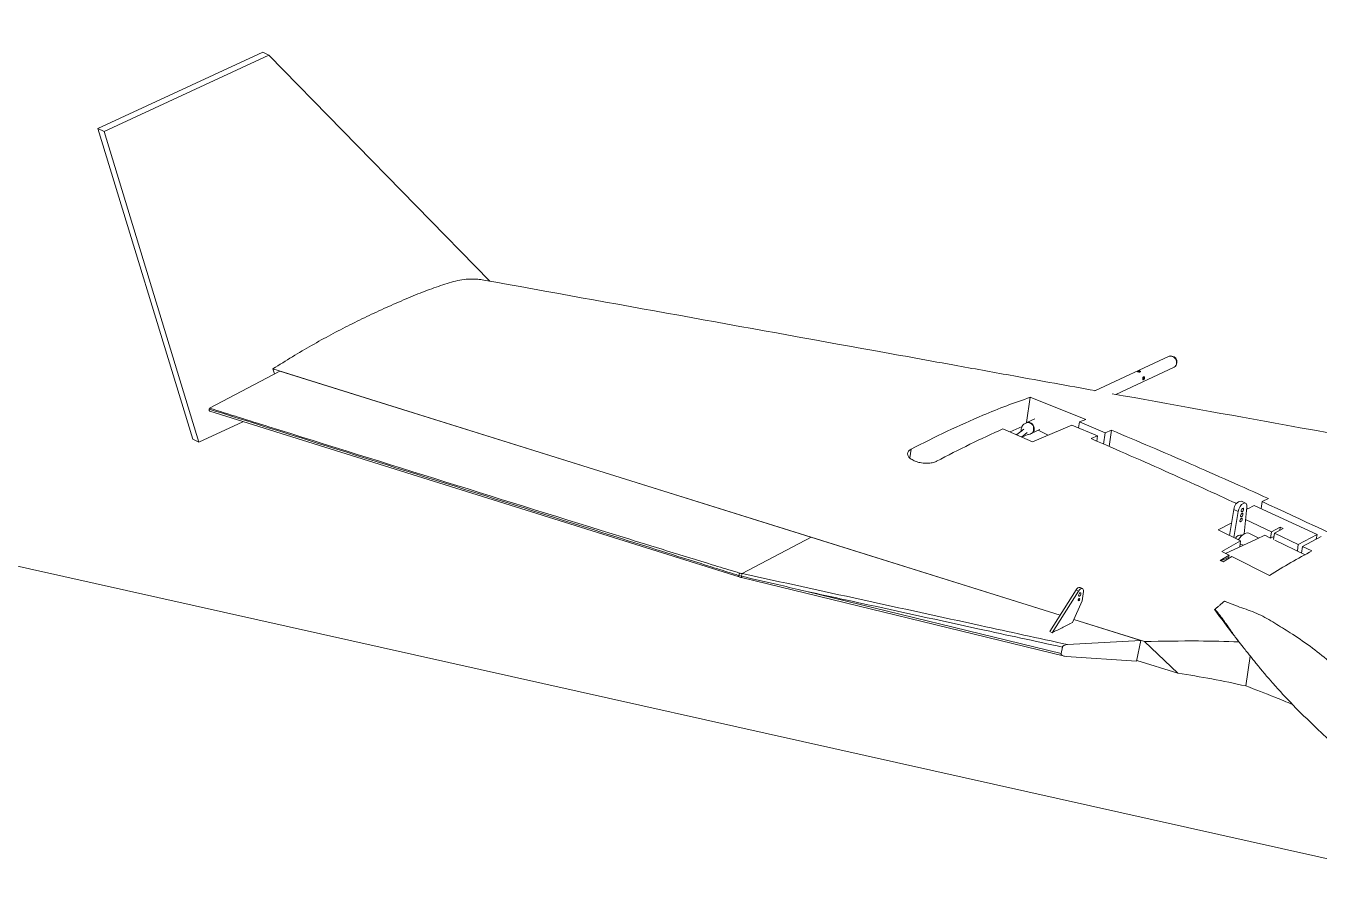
# Model space of a CAD drawing. Header units: inches. Extents: x 0 to 10.7, y 0 to 8.2.
# Drawn here: x 5.1044 to 5.1934, y 4.8855 to 4.9455 of the extents above; entities that cross this region are included whole.
import ezdxf

# ---------------------------------------------------------------- set-up
doc = ezdxf.new("R2010")
doc.units = ezdxf.units.IN
doc.header["$MEASUREMENT"] = 0

msp = doc.modelspace()

# ---------------------------------------------------------------- linework, layer by layer
at = {"color": 7, "linetype": 'Continuous', "lineweight": 15}
for p, q in [((5.2060480909, 4.8854539468), (4.6482653994, 5.0101193701)), ((5.1093662597, 4.9383959115), (5.1207031511, 4.9436617486)), ((5.1097914467, 4.9381906545), (5.1211283381, 4.9434564916)), ((5.1207031511, 4.9436617486), (5.1211283381, 4.9434564916)), ((5.1211283381, 4.9434564916), (5.1363300028, 4.9279044546)), ((5.1158884691, 4.9170269186), (5.1093662597, 4.9383959115)), ((5.1093662597, 4.9383959115), (5.1097914467, 4.9381906545)), ((5.1163136391, 4.9168217024), (5.1097914467, 4.9381906545)), ((5.183101872, 4.9227312086), (5.1779913433, 4.9203574926)), ((5.17941977, 4.920113602), (5.1834485245, 4.9219849078)), ((5.1832790708, 4.9227494999), (5.1832096345, 4.9227521774)), ((5.1835340673, 4.9220537126), (5.1835768264, 4.922108536)), ((5.1218855454, 4.9217176396), (5.11703362, 4.9191641782)), ((5.1755950156, 4.9049220337), (5.1214093442, 4.9218665737)), ((5.1214093442, 4.9218665737), (5.1215074688, 4.9215186652)), ((5.1584464973, 4.9102845773), (5.1218855454, 4.9217176396)), ((5.1812811009, 4.9212222376), (5.18137734, 4.9212668951)), ((5.1732795455, 4.9181688522), (5.1735396733, 4.9199098469)), ((5.1773613167, 4.9183760011), (5.1735396733, 4.9199098469)), ((5.11703362, 4.9191641782), (5.1170119096, 4.9190976191)), ((5.1170552304, 4.9189469762), (5.1534940927, 4.9075521015)), ((5.1738497959, 4.9184337838), (5.1733022143, 4.9181794017)), ((5.1769269314, 4.9182114351), (5.1773613167, 4.9183760011)), ((5.119346549, 4.9182304438), (5.1163136391, 4.9168217024)), ((5.1716575778, 4.917740032), (5.1736899646, 4.9168419659)), ((5.1729802568, 4.9179098004), (5.1721480918, 4.9175233007)), ((5.173084903, 4.9177074396), (5.1725937983, 4.9173263484)), ((5.1729293399, 4.9171780783), (5.1733186965, 4.9174801773)), ((5.1733022143, 4.9181794017), (5.1732701216, 4.9181645254)), ((5.173648868, 4.9174330543), (5.1741964497, 4.9176874364)), ((5.1736899646, 4.9168419659), (5.1763920518, 4.9180021188)), ((5.1747759106, 4.917308231), (5.174091402, 4.9176386276)), ((5.1781602081, 4.9172539241), (5.1763920518, 4.9180021188)), ((5.1769269314, 4.9182114351), (5.1768657271, 4.9178016737)), ((5.1769269314, 4.9182114351), (5.1786964404, 4.9174722392)), ((5.1785802382, 4.9166946998), (5.1786964404, 4.9174722392)), ((5.1791319505, 4.9176443896), (5.1786964404, 4.9174722392)), ((5.1789647992, 4.9165258292), (5.1791319505, 4.9176443896)), ((5.1158884691, 4.9170269186), (5.1163136391, 4.9168217024)), ((5.1727198851, 4.917424231), (5.1725503786, 4.9173455273)), ((5.1729559124, 4.9171663355), (5.1733695134, 4.9173584766)), ((5.1736168503, 4.9174181613), (5.173648868, 4.9174330543)), ((5.1781602081, 4.9172539241), (5.1777230671, 4.9170710567)), ((5.1781602081, 4.9172539241), (5.1781076281, 4.9169021862)), ((5.1872605738, 4.9104048366), (5.1875580347, 4.9121878184)), ((5.1878415172, 4.9120509904), (5.1875580347, 4.9121878184)), ((5.1883594927, 4.912626604), (5.1880760258, 4.912763438)), ((5.1882527436, 4.9105130978), (5.1884521706, 4.9123486382)), ((5.1884445355, 4.9122786111), (5.1885122661, 4.9122478054)), ((5.1885122661, 4.9122478054), (5.1889550078, 4.9124683034)), ((5.1932746618, 4.9104610075), (5.1889550078, 4.9124683034)), ((5.1894983717, 4.9127337457), (5.1894260206, 4.9122494528)), ((5.1894983717, 4.9127337457), (5.1899397039, 4.9129451744)), ((5.187405608, 4.9112742862), (5.1864660362, 4.9107835732)), ((5.1875442947, 4.9102696154), (5.1878415172, 4.9120509904)), ((5.1901391098, 4.9106609739), (5.1883596742, 4.9114973659)), ((5.1864660362, 4.9107835732), (5.1880142972, 4.9100455833)), ((5.188122225, 4.910419201), (5.1880926007, 4.9104334903)), ((5.1892628849, 4.9102300608), (5.1885864291, 4.9105565925)), ((5.1890996287, 4.9101541866), (5.1896760611, 4.9104219768)), ((5.1896760611, 4.9104219768), (5.1900746659, 4.9102295512)), ((5.1901391098, 4.9106609739), (5.1900746659, 4.9102295512)), ((5.1900746659, 4.9102295512), (5.1903079584, 4.9103378989)), ((5.19074027, 4.9109741733), (5.1901391098, 4.9106609739)), ((5.190341959, 4.9105654903), (5.1902771604, 4.910131847)), ((5.190341959, 4.9105654903), (5.1909430972, 4.9108789171)), ((5.1919886661, 4.9097890795), (5.190341959, 4.9105654903)), ((5.19074027, 4.9109741733), (5.1907076359, 4.9107561941)), ((5.1909430972, 4.9108789171), (5.19074027, 4.9109741733)), ((5.1919886661, 4.9097890795), (5.1932746618, 4.9104610075)), ((5.1932746618, 4.9104610075), (5.1932277096, 4.9101464863)), ((5.1584464973, 4.9102845773), (5.1536981172, 4.9077855966)), ((5.1584464973, 4.9102845773), (5.1755950156, 4.9049220337)), ((5.1880142972, 4.9100455833), (5.1867120659, 4.9093081458)), ((5.1869856166, 4.9091722815), (5.1890996287, 4.9101541866)), ((5.1880142972, 4.9100455833), (5.1879508008, 4.9096206348)), ((5.1881924176, 4.9097328324), (5.1879827319, 4.9098340425)), ((5.1924526209, 4.9090817774), (5.19036166, 4.9100910307)), ((5.1919886661, 4.9097890795), (5.1919212904, 4.9093381984)), ((5.1922806595, 4.9096511216), (5.1922129007, 4.9091974886)), ((5.1922806595, 4.9096511216), (5.1935667667, 4.9103238501)), ((5.1929294332, 4.9093440095), (5.1922806595, 4.9096511216)), ((5.1872172792, 4.9090572382), (5.1866081212, 4.9086901873)), ((5.1866081212, 4.9086901873), (5.1868099323, 4.9085882404)), ((5.1866810987, 4.9086532983), (5.1871699848, 4.908880395)), ((5.1872172792, 4.9090572382), (5.1867120659, 4.9093081458)), ((5.1868099323, 4.9085882404), (5.1874193363, 4.9089566181)), ((5.1872172792, 4.9090572382), (5.1871923812, 4.9088907856)), ((5.1899956557, 4.90766032), (5.1874193363, 4.9089566181)), ((5.153473875, 4.9076482742), (5.1534735847, 4.9076483939)), ((5.1536610849, 4.9075970699), (5.153473875, 4.9076482742)), ((5.1536593608, 4.9075062651), (5.1758835269, 4.9020916799)), ((5.153662522, 4.907596745), (5.1536610849, 4.9075970699)), ((5.1771323314, 4.906746614), (5.1769705571, 4.9068266432)), ((5.1756574234, 4.9022929324), (5.1581656493, 4.906554529)), ((5.17487757, 4.9037946842), (5.1766997998, 4.9066579522)), ((5.175039285, 4.9037146777), (5.1768615885, 4.9065779756)), ((5.1771027287, 4.9059026992), (5.1764404966, 4.9044202071)), ((5.1766997998, 4.9066579522), (5.1768615885, 4.9065779756)), ((5.177192495, 4.9065455616), (5.1771027287, 4.9059026992)), ((5.186995425, 4.9058516497), (5.1869352538, 4.9058762164)), ((5.1762472211, 4.9043229136), (5.1762455809, 4.9043114785)), ((5.1762466317, 4.9043188748), (5.1762538243, 4.9043153223)), ((5.1764404966, 4.9044202071), (5.1762472211, 4.9043229136)), ((5.1765335722, 4.9046285317), (5.1811528101, 4.9031840544)), ((5.18140229, 4.9031060262), (5.1765335722, 4.9046285317)), ((5.17487757, 4.9037946842), (5.175039285, 4.9037146777)), ((5.1752003112, 4.9037958039), (5.175039285, 4.9037146777)), ((5.1751921677, 4.9037896389), (5.1751901384, 4.9037906575)), ((5.1752000903, 4.9037937304), (5.1752003112, 4.9037958039)), ((5.1757463466, 4.9027251478), (5.1756574234, 4.9022929324)), ((5.1811528101, 4.9031840544), (5.1760967612, 4.9029011029)), ((5.1808570497, 4.9017468491), (5.1811528101, 4.9031840544)), ((5.18140229, 4.9031060262), (5.1836990583, 4.9009273248)), ((5.1760047662, 4.9020733401), (5.1808570497, 4.9017468491)), ((5.1836990583, 4.9009273248), (5.1808702115, 4.9018108954)), ((5.1883678862, 4.9000515493), (5.1886757351, 4.9021114838))]:
    msp.add_line(p, q, dxfattribs=at)
at = {"color": 8, "linetype": 'Continuous', "lineweight": 15}
msp.add_line((5.1652438303, 4.9157491213), (5.1653320668, 4.916339278), dxfattribs=at)
at = {"color": 7, "linetype": 'Continuous', "lineweight": 15, "flags": 128}
for points in [[(5.183572323, 4.9221130369), (5.1836140836, 4.9221746717), (5.1836369975, 4.9223028349)], [(5.1884521706, 4.9123486382), (5.1884473168, 4.9124956524), (5.1883988315, 4.9125973421), (5.1883136653, 4.9126390396), (5.1882042096, 4.9126148291), (5.1880860369, 4.9125281003), (5.1879762554, 4.9123914126), (5.1878906497, 4.9122243586), (5.1878415172, 4.9120509904)], [(5.1880600893, 4.9121144542), (5.1880722606, 4.9121611206), (5.1880947708, 4.9122066341), (5.1881242862, 4.9122440927), (5.1881562281, 4.9122677744), (5.1881858031, 4.9122740626), (5.1882084267, 4.9122620207), (5.1882206795, 4.9122334828), (5.1882207819, 4.9121927531), (5.1882086687, 4.9121461107), (5.1881861004, 4.9121005733), (5.188156643, 4.9120631386), (5.1881246418, 4.9120394796), (5.1880951262, 4.9120331687), (5.1880724445, 4.9120451866), (5.1880601747, 4.9120737652), (5.1880600893, 4.9121144542)], [(5.1879654816, 4.9114294897), (5.1879775936, 4.9114761787), (5.1880001632, 4.9115216695), (5.1880296192, 4.9115591508), (5.1880615454, 4.9115828266), (5.1880911361, 4.9115891207), (5.188113744, 4.9115770729), (5.1881260875, 4.9115485242), (5.1881261149, 4.9115078112), (5.1881140029, 4.9114611222), (5.1880914334, 4.9114156314), (5.1880619773, 4.91137815), (5.1880300354, 4.9113544683), (5.1880004604, 4.9113481802), (5.1879778525, 4.911360228), (5.187965509, 4.9113887767), (5.1879654816, 4.9114294897)], [(5.1880127776, 4.911771969), (5.1880248896, 4.911818658), (5.1880474591, 4.9118641488), (5.1880769152, 4.9119016302), (5.1881089321, 4.9119252951), (5.1881384321, 4.9119316), (5.188161115, 4.9119195355), (5.1881733835, 4.9118910035), (5.1881734859, 4.9118502738), (5.1881612977, 4.9118036481), (5.1881388044, 4.9117580939), (5.1881092733, 4.9117206293), (5.1880773471, 4.9116969536), (5.1880478302, 4.9116906894), (5.1880251485, 4.9117027073), (5.18801288, 4.9117312392), (5.1880127776, 4.911771969)], [(5.1883024204, 4.910538991), (5.1884598246, 4.910580962), (5.1885864291, 4.9105565925)], [(5.1768807424, 4.9059214121), (5.1768629577, 4.9059172748), (5.1768493283, 4.9059241027), (5.1768419578, 4.9059408452), (5.1768419009, 4.9059649602), (5.1768492127, 4.905992818), (5.1768627639, 4.9060201024), (5.176880475, 4.9060427517), (5.1768996958, 4.9060572017), (5.1769174805, 4.906061339), (5.1769311099, 4.906054511), (5.1769384804, 4.9060377686), (5.1769385373, 4.9060136536), (5.1769312256, 4.9059857957), (5.1769176756, 4.9059584647), (5.1768999632, 4.9059358621), (5.1768807424, 4.9059214121)], [(5.1769244061, 4.9062337755), (5.1768947851, 4.9062268569), (5.1768720638, 4.9062382504), (5.176859734, 4.9062661988), (5.1768596539, 4.9063064275), (5.1768718254, 4.9063528201), (5.1768944358, 4.9063982885), (5.1769239467, 4.9064359866), (5.1769560042, 4.9064601422), (5.1769856265, 4.9064670142), (5.1770083309, 4.9064556613), (5.1770206763, 4.906427719), (5.1770206814, 4.906387507), (5.1770084942, 4.9063411084), (5.1769859601, 4.9062955766), (5.1769563743, 4.9062578952), (5.1769244061, 4.9062337755)], [(5.1768615885, 4.9065779756), (5.1769189673, 4.9066543623), (5.1769815616, 4.9067123375), (5.1770440929, 4.906747008), (5.1771010733, 4.9067554341), (5.1771477633, 4.9067368651), (5.1771801372, 4.9066929023), (5.1771955081, 4.9066272706), (5.177192495, 4.9065455616)]]:
    msp.add_lwpolyline(points, dxfattribs=at)
at = {"color": 7, "linetype": 'Continuous', "lineweight": 15}
for centre, radius, start, end in [((5.1831873316, 4.9223236806), 0.0004163920736185, 351.9605487206, 101.8434391939), ((5.1832384882, 4.9223441332), 0.000400643501485, 354.083443982, 84.035438546), ((5.1833110624, 4.9222399138), 0.0002896962614402, 298.3270806027, 5.0563053197), ((5.1733875327, 4.917771723), 0.0004165107130049, 351.9837990297, 101.8201888847), ((5.1735112608, 4.9176881415), 0.0002898365120807, 298.3447266197, 5.047020577), ((5.1881062797, 4.912215337), 0.0005489352778726, 93.1593931914, 182.8734898253), ((5.1880282951, 4.910038935), 0.0003997613099733, 80.743183788, 154.0826480261), ((5.1888674632, 4.9095152023), 0.0011693659907401, 118.8949004338, 148.9121382791), ((5.1539448954, 4.9075223373), 0.0004875657778952, 143.0471335321, 165.0309472352), ((5.1546834452, 4.9074005914), 0.0010410688705966, 158.5167698079, 169.121454853), ((5.1769364758, 4.9065797105), 0.0002492735792244, 82.1417777112, 161.7068602871)]:
    msp.add_arc(centre, radius, start, end, dxfattribs=at)
at = {"color": 8, "linetype": 'Continuous', "lineweight": 15}
for centre, radius, start, end in [((5.1733556476, 4.9177569464), 0.0004163956689106, 351.9653860951, 101.8628744566), ((5.173479159, 4.9176733367), 0.0002899125187016, 298.3552195036, 5.0281664186), ((5.1535642709, 4.9076173778), 9.58435303953e-05, 161.1185082665, 222.9274885893), ((5.1538209866, 4.9075459134), 0.0001664177877815, 162.2149989178, 193.7829999399)]:
    msp.add_arc(centre, radius, start, end, dxfattribs=at)
at = {"color": 7, "linetype": 'Continuous', "lineweight": 15}
for centre, major_axis, ratio, start_param, end_param in [((5.1171320042, 4.919141256), (8.135198903413965e-05, 0.0001925942341332032), 0.4925354888, 1.999666255206251, 3.189278361771924), ((5.1760445886, 4.9022668864), (0.0003892053566278975, -8.158280641268336e-06), 0.501371452, 3.04959035236739, 4.620386679152402)]:
    msp.add_ellipse(centre, major_axis=major_axis, ratio=ratio, start_param=start_param, end_param=end_param, dxfattribs=at)
for points, knots in [([(5.135920189168109, 4.927972491587865), (5.135781285585227, 4.927995687524644), (5.135488412871589, 4.928044595240407), (5.134986509063782, 4.928055847495464), (5.134431274379502, 4.928007046247376), (5.133837203270108, 4.927878533468649), (5.133044599177246, 4.927637315251919), (5.132013200856971, 4.927270277629314), (5.130721630950834, 4.926753198232896), (5.129385617273487, 4.926171148697963), (5.128040425387981, 4.92554959953947), (5.12671440407408, 4.924902771850527), (5.125393506823831, 4.924218553723732), (5.124074379965596, 4.923490415681882), (5.122744637323096, 4.922712212795067), (5.121855407630171, 4.92214906497712), (5.121409344156606, 4.921866573654796)], [0, 0, 0, 0, 0.0338697061443088, 0.0714129365339381, 0.116141850010708, 0.1577419182938814, 0.1989793149422629, 0.2826707024618225, 0.3719021256633073, 0.4647796151511537, 0.55580301978072, 0.6457466014123365, 0.7335975655973476, 0.8224933034426224, 0.9109574789535457, 1, 1, 1, 1]), ([(5.1780134176938, 4.920367713035494), (5.176141563008629, 4.920705960252668), (5.172990059917617, 4.921275442039314), (5.167912407061849, 4.922193229128672), (5.155750431803312, 4.924391753939528), (5.144870067370777, 4.926359745365093), (5.135916041482597, 4.927979309331124)], [0, 0, 0, 0, 0.1334142949425134, 0.2246197668158953, 0.3618987007132858, 1, 1, 1, 1]), ([(5.180936082078426, 4.921703588085237), (5.180944013014478, 4.92170690220023), (5.180959878636442, 4.921713531997177), (5.180992501499103, 4.921722306459442), (5.181027522369007, 4.92172762429274), (5.181062053911093, 4.921727494726557), (5.181091410001548, 4.921720769712799), (5.181112361649524, 4.921708428717642), (5.181123164919332, 4.92169233757881), (5.181122646891423, 4.921675240900914), (5.181110110402171, 4.921660477078047), (5.181087657809557, 4.92165092728682), (5.181057935775763, 4.921647270237989), (5.181023873799846, 4.921648832611476), (5.180988611356268, 4.921654335086298), (5.180956593184322, 4.921661781601751), (5.180931833167612, 4.9216698191531), (5.18091651806064, 4.921677857222306), (5.180912222626115, 4.921686105806006), (5.180918890152643, 4.921694779448769), (5.180930751752598, 4.921700856983262), (5.180936082078426, 4.921703588085237)], [0, 0, 0, 0, 0.0525011535060788, 0.1050271303136942, 0.1585309077930038, 0.2127904096654448, 0.2660308344436509, 0.3179305146827439, 0.3704049437639682, 0.4242958898498866, 0.4784293964328619, 0.5311033648610411, 0.5828970745480574, 0.6357326162921525, 0.6899296982148619, 0.7437037061375545, 0.7959828293772033, 0.8480685820742426, 0.9013974680216775, 0.9556903263553521, 1, 1, 1, 1]), ([(5.181115074335282, 4.921669162509711), (5.181113183330159, 4.921672159298485), (5.181107830612823, 4.921680642069384), (5.181087364714445, 4.921690595014366), (5.181057824675227, 4.921696202402942), (5.181023846988741, 4.921695446699667), (5.180989232929929, 4.921689240665734), (5.180957987887752, 4.921680254588904), (5.180942931920744, 4.921673838687688), (5.18093601158017, 4.921670889676078)], [0, 0, 0, 0, 0.0861856082317564, 0.243958725469725, 0.3968916431811094, 0.5485735604268945, 0.7043675390585918, 0.8641151834564692, 1, 1, 1, 1]), ([(5.181405971050872, 4.921246507241262), (5.181405018196063, 4.921235524056129), (5.181403115110348, 4.921213587930577), (5.181389176511309, 4.921180907508269), (5.181369657643943, 4.92115233970899), (5.181346585147254, 4.921130707806486), (5.181324411261727, 4.921118492748808), (5.181305607127779, 4.921116870379035), (5.181291260860559, 4.921125777730131), (5.181281910206352, 4.921144902446597), (5.181277383523988, 4.921172903868428), (5.181277966862213, 4.921206115998013), (5.181283178962628, 4.921240689833705), (5.181293201574472, 4.921273250495132), (5.181308515056643, 4.921300144322406), (5.181328342289429, 4.921317366288055), (5.181350821570986, 4.921322939870725), (5.18137279085959, 4.921316832255227), (5.181391793006519, 4.921299729535822), (5.181403833137801, 4.921275080745584), (5.181405307949921, 4.921255369677316), (5.181405971050872, 4.921246507241262)], [0, 0, 0, 0, 0.0525951654327386, 0.1050454980373132, 0.1585436798294797, 0.2128336019533137, 0.2659997548529416, 0.3178548789995007, 0.3702651712095391, 0.424211386473009, 0.4783367131397853, 0.5310441231399464, 0.5829447202752127, 0.6358403074968727, 0.6900001530471966, 0.7438367714467817, 0.796058514709397, 0.8479881592434736, 0.9013313835409899, 0.9556368892880758, 1, 1, 1, 1]), ([(5.181291927702082, 4.921127933696349), (5.181294685330251, 4.921128176149519), (5.181303584212488, 4.921128958547316), (5.181322122480909, 4.921141343425232), (5.181344359847873, 4.921162735685954), (5.181363786488234, 4.921191544364013), (5.181376846528965, 4.921223477735943), (5.181378465883121, 4.921244462933328), (5.181379211137071, 4.921254120673207)], [0, 0, 0, 0, 0.0832014974150937, 0.2684917190064467, 0.4520119171234938, 0.641372057968087, 0.8349534048299304, 1, 1, 1, 1]), ([(5.181379211137071, 4.921254120673207), (5.181378299379337, 4.921264490912805), (5.181376476818652, 4.921285220532393), (5.181364065837025, 4.921308627308711), (5.181352358751893, 4.921316674131489), (5.18134730037076, 4.921320150991533)], [0, 0, 0, 0, 0.3624549990176134, 0.7245304388005243, 1, 1, 1, 1]), ([(5.222433787495902, 4.912343881069407), (5.212004981819209, 4.914226997536206), (5.197588178537707, 4.916830221769127), (5.183172417078849, 4.919435419578336), (5.179184707664572, 4.920156073278072)], [0, 0, 0, 0, 0.7233785099970512, 1, 1, 1, 1]), ([(5.173539673319933, 4.91990984692993), (5.172998976488103, 4.919722473111074), (5.171917012064346, 4.919347527681377), (5.170008839335364, 4.918576907687756), (5.167816252869469, 4.917599481662583), (5.166160527991251, 4.91675954839661), (5.165332066812276, 4.916339278028662)], [0, 0, 0, 0, 0.2009583452443115, 0.4021288223110147, 0.7008482101948603, 1, 1, 1, 1]), ([(5.15347358474575, 4.90764839392493), (5.153347254594709, 4.907688220709613), (5.15271311925612, 4.907888137921628), (5.150047711836419, 4.908728023724416), (5.140274431109638, 4.91180300978276), (5.128754624171542, 4.915417092979679), (5.119265773530723, 4.918391189195052), (5.117011909620166, 4.919097619128465)], [0, 0, 0, 0, 0.0103950074892465, 0.0521794800327755, 0.2193176797280128, 0.8145664028368532, 0.9999999999999999, 0.9999999999999999, 0.9999999999999999, 0.9999999999999999]), ([(5.153555266856763, 4.907815441244711), (5.153426123161083, 4.907852931402656), (5.152780468128277, 4.908040363774253), (5.150101929461419, 4.908862886800785), (5.13940584728148, 4.912168827107286), (5.12788728974718, 4.915774098590384), (5.118395805116061, 4.918738707749726), (5.117033619961612, 4.919164178236436)], [0, 0, 0, 0, 0.0104488946945511, 0.0522393401494279, 0.2193869355290488, 0.8879691039792441, 1, 1, 1, 1]), ([(5.167092969468466, 4.915513550292789), (5.167856875923864, 4.915909131284825), (5.16938526258318, 4.916700590378584), (5.170899949839599, 4.917393464776614), (5.171657577770725, 4.917740032026377)], [0, 0, 0, 0, 0.4998123025624555, 1, 1, 1, 1]), ([(5.173270153706773, 4.918163085214112), (5.173210565447711, 4.918130129040231), (5.173099722389776, 4.918068825636704), (5.172984650130826, 4.917933738965549), (5.172927742871407, 4.917809279236622), (5.172913343615095, 4.91770936487567), (5.172917825826158, 4.917631163269246), (5.172935825625744, 4.917583744316397), (5.172944926448038, 4.917559768968161)], [0, 0, 0, 0, 0.2789485173159385, 0.5188858871188552, 0.7085060658494716, 0.8122219776459845, 0.9050581422267603, 1, 1, 1, 1]), ([(5.189939703909783, 4.912945174386683), (5.18814107830822, 4.913750445387319), (5.184543472158142, 4.915361146303534), (5.180935909728102, 4.916883258467634), (5.179131950548452, 4.917644389636985)], [0, 0, 0, 0, 0.4999506690090528, 1, 1, 1, 1]), ([(5.173369578402736, 4.917358436007679), (5.173387479490754, 4.917358456377872), (5.173470860700904, 4.917358551259889), (5.173557587229337, 4.917380907885613), (5.173614169771106, 4.917417841699114), (5.173616585701866, 4.917419418679104)], [0, 0, 0, 0, 0.2074244054645317, 0.9661590360147879, 1, 1, 1, 1]), ([(5.177723067114593, 4.917071056697685), (5.179523660403472, 4.91628819349929), (5.182869275262612, 4.914833584751497), (5.186205641761409, 4.9133030938533), (5.187746392392897, 4.912596305549698)], [0, 0, 0, 0, 0.5381950298197298, 1, 1, 1, 1]), ([(5.165332066812276, 4.916339278028662), (5.165263016980907, 4.916294285023382), (5.165124915163536, 4.916204297608858), (5.165067013320869, 4.916024686995551), (5.165131033438777, 4.91583615046652), (5.165318765225127, 4.915656205082586), (5.16560657882236, 4.915506860335022), (5.165962670531646, 4.915405663588416), (5.166347219684766, 4.91536397818326), (5.166715858097024, 4.915386295386036), (5.166959767806492, 4.915449401553504), (5.167067245081364, 4.915501161656063), (5.167092969468466, 4.915513550292789)], [0, 0, 0, 0, 0.1074294873592249, 0.2148623269555452, 0.3222512698072117, 0.4295706917770183, 0.5368283910893799, 0.6440341009264998, 0.7512777458061043, 0.8586667473983686, 0.9661722787011484, 1, 1, 1, 1]), ([(5.189498371688771, 4.912733745716808), (5.192238720745933, 4.911465673551073), (5.196349500166034, 4.909563446917395), (5.201823607651137, 4.906975188372546), (5.204555617281756, 4.90564513103591), (5.205921616962685, 4.904980104867224)], [0, 0, 0, 0, 0.4999542648715787, 0.7499780721928431, 1, 1, 1, 1]), ([(5.192929433232255, 4.90934400954663), (5.192442498760657, 4.909082022725238), (5.191468025612628, 4.908557724000306), (5.190486648497648, 4.907959578269772), (5.189995655697401, 4.907660319969668)], [0, 0, 0, 0, 0.4996899838479798, 1, 1, 1, 1]), ([(5.153698117192346, 4.907785596574274), (5.153697956691335, 4.90778554437951), (5.153697422016395, 4.90778537050377), (5.153694754260361, 4.907785230713632), (5.153684341854701, 4.907786318605173), (5.153642786640486, 4.907793151016479), (5.153597752737997, 4.907803752704193), (5.153561505790396, 4.907813724815007), (5.153555266856763, 4.907815441244711)], [0, 0, 0, 0, 0.0045071458810435, 0.0150145967246969, 0.0557359022229929, 0.2178173606867645, 0.8653683717357671, 1, 1, 1, 1]), ([(5.153714704805926, 4.907781860874847), (5.153708249412242, 4.90778442624342), (5.153701784802207, 4.907786995274563), (5.153698122413674, 4.907785598565509), (5.153698117192345, 4.907785596574274)], [0, 0, 0, 0, 0.9985743378190467, 1, 1, 1, 1]), ([(5.17609676123948, 4.902901102947578), (5.174097072654732, 4.903336877185348), (5.169366983862965, 4.904367663105482), (5.161906250601922, 4.905994955208421), (5.156445226493473, 4.907186224251761), (5.153714704805924, 4.907781860874847)], [0, 0, 0, 0, 0.2680365082102858, 0.634016962911218, 1, 1, 1, 1]), ([(5.153494092742206, 4.907552101460828), (5.153534740758932, 4.907539928683175), (5.153589051424112, 4.907523664380393), (5.153645228603319, 4.907509762388198), (5.153659360800893, 4.907506265137124)], [0, 0, 0, 0, 0.7484352583418445, 0.9999999999999999, 0.9999999999999999, 0.9999999999999999, 0.9999999999999999]), ([(5.15816564928068, 4.906554528967799), (5.158162988630701, 4.906555137925383), (5.158025897834335, 4.906586514649395), (5.157350669603357, 4.906743155208194), (5.155852175624503, 4.907088659959674), (5.154488528475901, 4.90740507931426), (5.153662522011038, 4.907596745048878)], [0, 0, 0, 0, 0.0017726749412864, 0.0913376134462703, 0.4495929489962856, 1, 1, 1, 1]), ([(5.15816564928068, 4.906554528967799), (5.159390976407025, 4.906287374752173), (5.163346949612666, 4.905424866368845), (5.169207024380627, 4.904147530916397), (5.173842127739155, 4.903139338842748), (5.175746346604263, 4.902725147784255)], [0, 0, 0, 0, 0.2090992706402094, 0.6750777765283891, 1, 1, 1, 1]), ([(5.186918353974479, 4.905881273814801), (5.186914185940962, 4.905879769529507), (5.186905815582923, 4.905876748582952), (5.186886417146201, 4.905866284204425), (5.186864936047647, 4.905852722747158), (5.186840135969107, 4.905835494099464), (5.18678449448861, 4.90579265604821), (5.186688103337065, 4.905707610963426), (5.186578907285462, 4.905608640408529), (5.186478184663329, 4.905519686672588), (5.186428855918886, 4.905475427537032), (5.186403590815507, 4.905453189915423), (5.186378037599885, 4.905430657306106), (5.18634066143992, 4.905398620467085), (5.186296355823833, 4.905358016941768), (5.186254470938665, 4.905321994578679), (5.186224541355518, 4.905298473149991), (5.186215959045605, 4.905291067412954), (5.186212413318507, 4.90528755885618), (5.18621140439013, 4.905285822053707), (5.186212566644472, 4.905285540225298), (5.18621718398109, 4.905287120858548), (5.186225491575902, 4.905291148244434), (5.186233532670443, 4.905295937319055), (5.18623733482014, 4.905298201784238)], [0, 0, 0, 0, 0.0227121327699157, 0.0456111214896859, 0.0666219821869559, 0.0845030310968738, 0.1157566895730613, 0.2411481572230341, 0.4873281971909386, 0.6104102303499093, 0.671907281830718, 0.7027294010217313, 0.7180674708256741, 0.7796404439398201, 0.8514209530664936, 0.9238836908511329, 0.9439817334931808, 0.9510111006485884, 0.9581239680150964, 0.9626966672941408, 0.9672392775032752, 0.9748585187323106, 0.9881121065166613, 0.9999999999999999, 0.9999999999999999, 0.9999999999999999, 0.9999999999999999]), ([(5.186933206329549, 4.905874498865662), (5.186934134248088, 4.905877304308059), (5.186936607105068, 4.905884780673194), (5.186925372739787, 4.905882622285733), (5.186918353974479, 4.905881273814801)], [0, 0, 0, 0, 0.3752414905375637, 1, 1, 1, 1]), ([(5.201112964866059, 4.893122598312405), (5.20088620486018, 4.893437545320927), (5.200440519319788, 4.89405655803943), (5.199781887165633, 4.895015570565239), (5.199145563228051, 4.896019836838944), (5.198401781027275, 4.897105317094173), (5.197592466423352, 4.89832080984935), (5.196509507134356, 4.899554509162239), (5.195334542514066, 4.900690359862666), (5.194094704512739, 4.901786477049798), (5.192798821314194, 4.90279813022712), (5.191533098732398, 4.903661700607297), (5.190365354807114, 4.904373313554818), (5.189252754949827, 4.905035807736454), (5.188094646855753, 4.905414932206259), (5.187310413130861, 4.905725841863676), (5.186918353974479, 4.905881273814801)], [0, 0, 0, 0, 0.0631029940358503, 0.124025803792512, 0.182734852224764, 0.2418000147712839, 0.3210961211716468, 0.4010517506562407, 0.4820953263886254, 0.5641743517150235, 0.6475780948352496, 0.7323259592181498, 0.7969578302678378, 0.8624968567449001, 0.9312585462299275, 1, 1, 1, 1]), ([(5.186253427931837, 4.905321556841919), (5.186474823252007, 4.905050652631131), (5.186879916163047, 4.904554971984962), (5.187362725778725, 4.903799848326584), (5.187802428825589, 4.903212490290573), (5.188155710165927, 4.902754828234986), (5.188433120964452, 4.902406099279601), (5.188728703691991, 4.902049108697792), (5.189090599106666, 4.901593763004173), (5.189553930021535, 4.901026755195897), (5.190341175934093, 4.900104421847051), (5.191461131087808, 4.898883590956227), (5.192593702322113, 4.897764719472866), (5.19340176280039, 4.896995881091991), (5.193859738964015, 4.896573186716686), (5.19429764217525, 4.896179317895713), (5.194699267500018, 4.895823485390201), (5.19505647164348, 4.895517257735439), (5.195414840035936, 4.895234175090618), (5.195824436606511, 4.894898321251767), (5.196301718803787, 4.894526508215317), (5.196819444788866, 4.89416457558654), (5.197315396278596, 4.893855340754707), (5.197765586606374, 4.893553792333829), (5.198153620695746, 4.893250010237026), (5.198526741936891, 4.892923930062322), (5.198881353551636, 4.892585665357069), (5.199120774065538, 4.892336945504651), (5.199232594950908, 4.892220781381312)], [0, 0, 0, 0, 0.055315182970367, 0.1012116628158553, 0.1403439421285256, 0.1712173181367693, 0.1928401844428641, 0.2111348959279676, 0.2450645095112726, 0.2854212243222894, 0.3278918796599621, 0.4392617064229611, 0.5524782167211677, 0.5882431170942394, 0.6225591556992858, 0.6553869183186097, 0.6859731997792184, 0.7119021816292301, 0.7345965676590857, 0.7636479512248667, 0.8007361890342478, 0.834771088132405, 0.8671557204115965, 0.8963890474602486, 0.9224164949266783, 0.9458089540599682, 0.9746901773893377, 1, 1, 1, 1]), ([(5.176253824304705, 4.90431532227516), (5.176017228991522, 4.904198681976534), (5.175663417590703, 4.904024254736647), (5.175309439108103, 4.903848023471374), (5.175192167667043, 4.903789638864811)], [0, 0, 0, 0, 0.6687046054356977, 1, 1, 1, 1]), ([(5.175746346604263, 4.902725147784255), (5.17575007293407, 4.902736846610392), (5.175758451252835, 4.902763150372976), (5.175794410128198, 4.902804528391322), (5.175867187928056, 4.902853113270656), (5.175973942895228, 4.902888861054251), (5.176057228470771, 4.902897162526948), (5.17609676123948, 4.902901102947578)], [0, 0, 0, 0, 0.0892623384707377, 0.200698371888055, 0.376760485576667, 0.7041698587850124, 1, 1, 1, 1]), ([(5.18790398022827, 4.903087340151656), (5.186974190236192, 4.903112691719587), (5.18480928723028, 4.903171719764718), (5.182639939041837, 4.90312989047889), (5.181402289977758, 4.903106026178667)], [0, 0, 0, 0, 0.4294834408454959, 1, 1, 1, 1]), ([(5.183699058272302, 4.900927324797264), (5.184482632672447, 4.900802939333925), (5.18605067433595, 4.900554026673158), (5.187595189091159, 4.900219105316343), (5.188367886202106, 4.900051549283658)], [0, 0, 0, 0, 0.4997152935310232, 1, 1, 1, 1]), ([(5.188367886202106, 4.900051549283658), (5.189038509004874, 4.899798922570659), (5.190113333847086, 4.899394031079022), (5.191184802258124, 4.898949271417478), (5.191587742067415, 4.898782013688406)], [0, 0, 0, 0, 0.6239368280573477, 1, 1, 1, 1])]:
    msp.add_open_spline(points, degree=3, knots=knots, dxfattribs=at)
at = {"color": 8, "linetype": 'Continuous', "lineweight": 15}
msp.add_open_spline([(5.18623733482014, 4.905298201784238), (5.186680701623319, 4.904687273182834), (5.187197635901146, 4.903974973720835), (5.187737823400668, 4.903296473685065), (5.187814700156344, 4.903199912988044)], degree=3, knots=[0, 0, 0, 0, 0.8576850524230937, 1, 1, 1, 1], dxfattribs=at)

doc.saveas('drawing.dxf')
